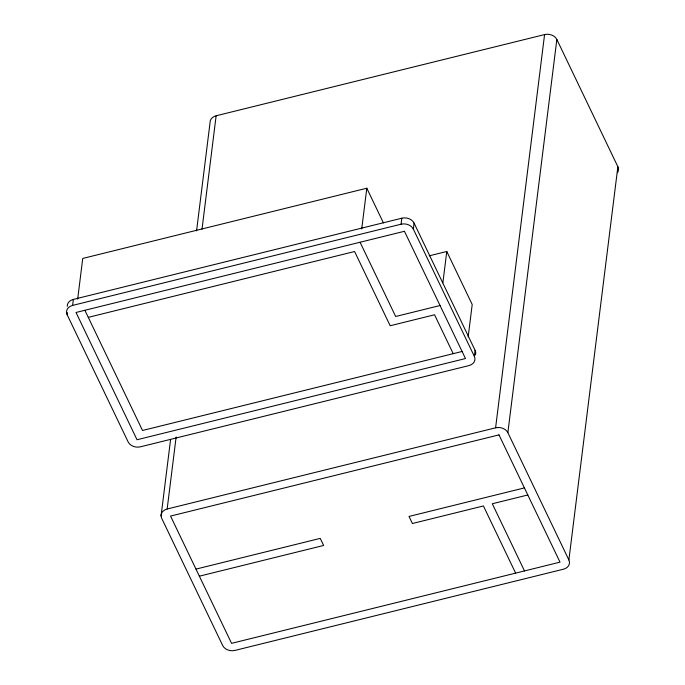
<?xml version="1.0" encoding="UTF-8"?>
<svg xmlns="http://www.w3.org/2000/svg" width="685" height="685" viewBox="0 0 685 685"><rect width="100%" height="100%" fill="white"/><g stroke="black" fill="none" stroke-linecap="round" stroke-linejoin="round"><path stroke-width="1.03" d="M67.267 306.375A9.53 7.364 7.1 0 1 73.364 299.405L401.804 218.207A9.53 7.364 7.1 0 1 414.074 223.079L475.099 350.352L474.345 356.354A9.53 7.364 7.1 0 1 468.865 365.619L140.425 446.817A9.53 7.364 7.1 0 1 128.155 441.936L67.13 314.672L67.378 312.668M67.13 314.672A9.53 7.364 7.1 0 1 72.619 305.407L73.364 299.405M77.67 299.165L82.739 258.442L366.8 188.221L383.437 222.925M161.061 515.985L170.565 439.667M196.569 230.862L210.038 122.752A9.53 7.364 7.1 0 1 216.135 115.782L544.575 34.584A9.53 7.364 7.1 0 1 556.845 39.456L617.87 166.729A9.53 7.364 7.1 0 1 617.45 172.706M617.87 166.729L568.884 559.953A9.53 7.364 7.1 0 1 563.404 569.218L234.964 650.416A9.53 7.364 7.1 0 1 222.693 645.544L161.669 518.271A9.53 7.364 7.1 0 1 167.157 509.006L176.139 436.936M202.015 229.192L216.135 115.782M361.723 228.936L366.8 188.221M72.619 305.407L401.059 224.209L401.804 218.207M474.345 356.354L413.329 229.081L414.074 223.079M442.878 282.811L446.774 251.489L429.23 255.822M468.172 336.883L472.205 304.517L446.774 251.489M167.157 509.006L495.597 427.817L544.575 34.584M568.884 559.953L507.868 432.689L556.845 39.456M88.279 317.352L354.582 251.515L390.176 325.752L434.555 314.783L453.205 353.674M440.044 305.519L395.665 316.487L360.07 242.25M462.084 351.474L142.523 430.48L84.889 310.279M195.978 569.107L320.246 538.384L323.637 545.457L199.361 576.179M524.41 487.908L409.013 516.439L412.404 523.511L483.422 505.958L515.625 573.122M527.801 494.981L492.301 503.758L524.504 570.93M475.099 350.352A9.53 7.364 7.1 0 1 475.39 354.924M401.059 224.209A9.53 7.364 7.1 0 1 413.329 229.081M495.597 427.817A9.53 7.364 7.1 0 1 507.868 432.689M404.45 231.282L76.009 312.471L137.034 439.744L465.475 358.546L404.45 231.282M498.988 434.881L170.548 516.079L231.573 643.343L560.013 562.154L498.988 434.881"/></g></svg>
